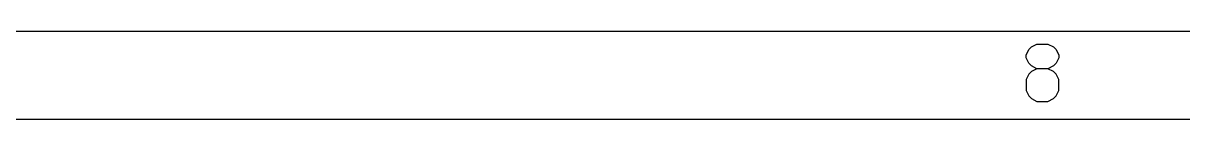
# Model space of a CAD drawing. Extents: x 0.4 to 23, y -16.1 to -0.4.
# Drawn here: x 14.272 to 15.311, y -0.472 to -0.394 of the extents above; entities that cross this region are included whole.
import ezdxf

# ---------------------------------------------------------------- set-up
doc = ezdxf.new("R2010")
doc.units = 0
doc.header["$MEASUREMENT"] = 0
doc.layers.add('BLACK', color=7, linetype='CONTINUOUS')

msp = doc.modelspace()

# ---------------------------------------------------------------- linework, layer by layer
at = {"layer": 'BLACK', "linetype": 'CONTINUOUS'}
for p, q in [((22.9923, -0.393701), (0.393701, -0.393701)), ((15.1751, -0.40748), (15.1799, -0.405043)), ((15.1799, -0.405043), (15.1897, -0.405043)), ((15.1897, -0.405043), (15.1946, -0.40748)), ((15.1702, -0.414792), (15.1726, -0.409917)), ((15.1702, -0.417229), (15.1702, -0.414792)), ((15.1726, -0.409917), (15.1751, -0.40748)), ((15.1946, -0.40748), (15.197, -0.409917)), ((15.197, -0.409917), (15.1994, -0.414792)), ((15.1994, -0.414792), (15.1994, -0.417229)), ((15.1726, -0.422103), (15.1702, -0.417229)), ((15.1751, -0.424541), (15.1726, -0.422103)), ((15.1799, -0.426978), (15.1751, -0.424541)), ((15.1946, -0.424541), (15.1897, -0.426978)), ((15.197, -0.422103), (15.1946, -0.424541)), ((15.1994, -0.417229), (15.197, -0.422103)), ((15.1726, -0.431852), (15.1702, -0.436727)), ((15.1751, -0.429415), (15.1726, -0.431852)), ((15.1799, -0.426978), (15.1751, -0.429415)), ((15.1897, -0.426978), (15.1799, -0.426978)), ((15.1946, -0.429415), (15.1897, -0.426978)), ((15.197, -0.431852), (15.1946, -0.429415)), ((15.1994, -0.436727), (15.197, -0.431852)), ((15.1702, -0.436727), (15.1702, -0.446475)), ((15.1702, -0.446475), (15.1726, -0.45135)), ((15.197, -0.45135), (15.1994, -0.446475)), ((15.1994, -0.446475), (15.1994, -0.436727)), ((15.1726, -0.45135), (15.1751, -0.453787)), ((15.1751, -0.453787), (15.1799, -0.456224)), ((15.1799, -0.456224), (15.1897, -0.456224)), ((15.1897, -0.456224), (15.1946, -0.453787)), ((15.1946, -0.453787), (15.197, -0.45135)), ((22.9136, -0.472441), (0.472441, -0.472441))]:
    msp.add_line(p, q, dxfattribs=at)

doc.saveas('drawing.dxf')
